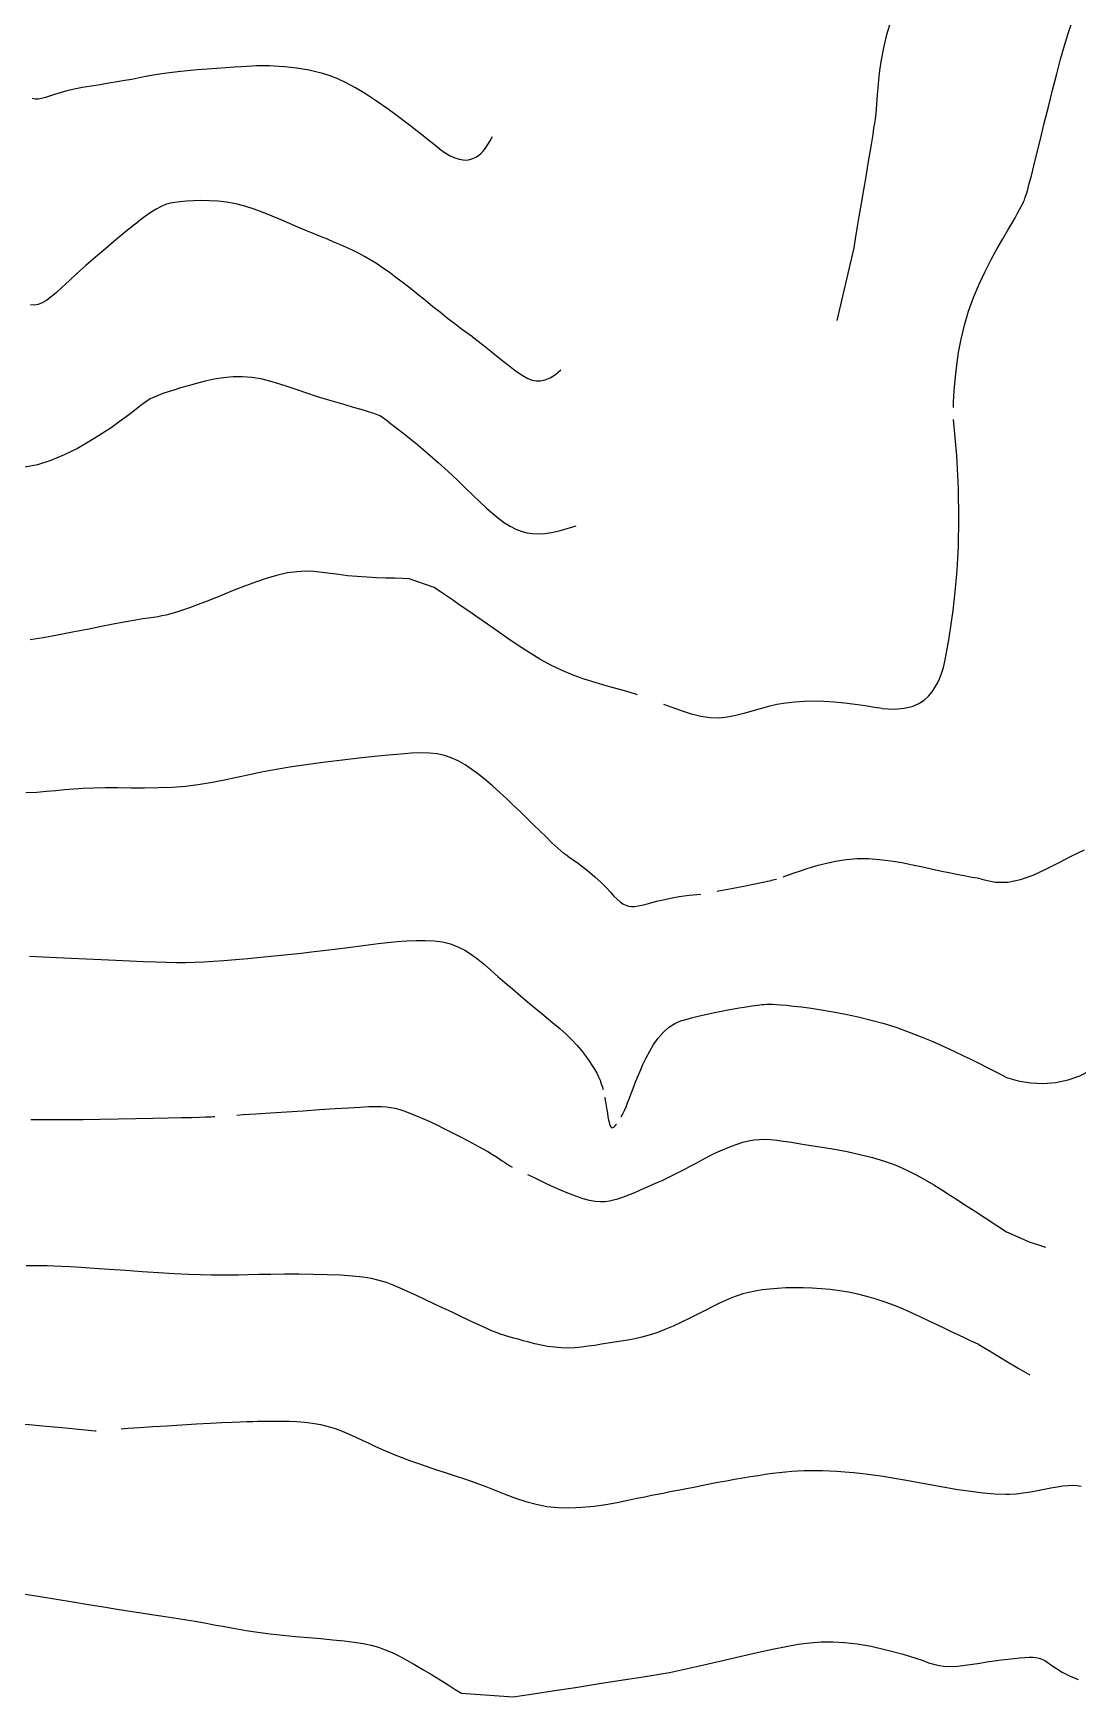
# Model space of a CAD drawing. Header units: millimetres. Extents: x 2235526 to 2245569, y 371981 to 382303.
# Drawn here: x 2243923.4 to 2244107, y 381019.3 to 381311.7 of the extents above; entities that cross this region are included whole.
import ezdxf

# ---------------------------------------------------------------- set-up
doc = ezdxf.new("R2010")
doc.units = ezdxf.units.MM
doc.linetypes.add('CONTI', pattern=[0])
for name, color, linetype, transparency in [('171', 10, 'CONTI', 0.7), ('173', 10, 'CONTI', 0.7), ('175', 10, 'CONTI', 0.7), ('177', 10, 'CONTI', 0.7), ('179', 10, 'CONTI', 0.7), ('181', 10, 'CONTI', 0.7), ('183', 10, 'CONTI', 0.7), ('185', 10, 'CONTI', 0.7), ('187', 10, 'CONTI', 0.7), ('189', 10, 'CONTI', 0.7)]:
    doc.layers.add(name, color=color, linetype=linetype, transparency=transparency)

msp = doc.modelspace()

# ---------------------------------------------------------------- linework, layer by layer
at = {"layer": '171', "elevation": 171}
msp.add_lwpolyline([(2243994.8, 381291.41), (2243993.4, 381292.53), (2243991.72, 381293.86), (2243989.83, 381295.32), (2243987.83, 381296.85), (2243985.77, 381298.37), (2243983.73, 381299.8), (2243981.8, 381301.08), (2243980.03, 381302.14), (2243978.41, 381303), (2243976.93, 381303.68), (2243975.56, 381304.22), (2243974.28, 381304.63), (2243973.07, 381304.95), (2243971.9, 381305.2), (2243970.77, 381305.4), (2243969.67, 381305.57), (2243968.61, 381305.7), (2243967.6, 381305.81), (2243966.64, 381305.88), (2243965.74, 381305.93), (2243964.91, 381305.96), (2243964.14, 381305.98), (2243963.41, 381305.98), (2243962.66, 381305.96), (2243961.86, 381305.93), (2243960.95, 381305.88), (2243959.91, 381305.81), (2243958.68, 381305.73), (2243957.24, 381305.63), (2243955.64, 381305.52), (2243953.94, 381305.4), (2243952.19, 381305.26), (2243950.46, 381305.11), (2243948.82, 381304.95), (2243947.33, 381304.78), (2243946.02, 381304.6), (2243944.87, 381304.42), (2243943.81, 381304.22), (2243942.8, 381304.02), (2243941.79, 381303.82), (2243940.71, 381303.6), (2243939.51, 381303.38), (2243938.16, 381303.16), (2243936.68, 381302.92), (2243935.14, 381302.67), (2243933.58, 381302.42), (2243932.04, 381302.15), (2243930.59, 381301.86), (2243929.27, 381301.57), (2243928.12, 381301.26), (2243927.12, 381300.95), (2243926.27, 381300.66), (2243925.52, 381300.42), (2243924.87, 381300.23), (2243924.28, 381300.13), (2243923.74, 381300.12), (2243923.22, 381300.22)], dxfattribs=at)
at = {"layer": '171'}
msp.add_lwpolyline([(2243994.8, 381291.41), (2243995.78, 381290.71), (2243996.68, 381290.18), (2243997.5, 381289.8), (2243998.24, 381289.56), (2243998.93, 381289.44), (2243999.55, 381289.43), (2244000.13, 381289.51), (2244000.66, 381289.68), (2244001.16, 381289.91), (2244001.63, 381290.2), (2244002.08, 381290.57), (2244002.5, 381291.01), (2244002.91, 381291.53), (2244003.31, 381292.13), (2244003.7, 381292.81), (2244004.09, 381293.57)], dxfattribs=at)
at = {"layer": '173', "elevation": 173}
msp.add_lwpolyline([(2244000.58, 381258.35), (2243999.84, 381258.87), (2243998.68, 381259.72), (2243997.48, 381260.63), (2243996.23, 381261.59), (2243994.95, 381262.6), (2243993.64, 381263.65), (2243992.32, 381264.71), (2243991, 381265.78), (2243989.69, 381266.83), (2243988.4, 381267.84), (2243987.15, 381268.8), (2243985.94, 381269.69), (2243984.8, 381270.5), (2243983.7, 381271.23), (2243982.63, 381271.89), (2243981.59, 381272.49), (2243980.56, 381273.05), (2243979.52, 381273.57), (2243978.46, 381274.06), (2243977.37, 381274.54), (2243976.25, 381275.01), (2243975.09, 381275.49), (2243973.88, 381275.98), (2243972.61, 381276.49), (2243971.29, 381277.03), (2243969.91, 381277.62), (2243968.46, 381278.25), (2243966.96, 381278.91), (2243965.41, 381279.57), (2243963.82, 381280.21), (2243962.21, 381280.79), (2243960.6, 381281.3), (2243958.98, 381281.71), (2243957.38, 381282.01), (2243955.81, 381282.19), (2243954.3, 381282.28), (2243952.86, 381282.3), (2243951.53, 381282.26), (2243950.3, 381282.18), (2243949.22, 381282.08), (2243948.28, 381281.97), (2243947.45, 381281.82), (2243946.66, 381281.59), (2243945.85, 381281.26), (2243944.97, 381280.78), (2243943.95, 381280.12), (2243942.74, 381279.25), (2243941.3, 381278.14), (2243939.67, 381276.84), (2243937.93, 381275.41), (2243936.13, 381273.9), (2243934.34, 381272.37), (2243932.63, 381270.87), (2243931.06, 381269.47), (2243929.69, 381268.21), (2243928.49, 381267.11), (2243927.45, 381266.16), (2243926.54, 381265.38), (2243925.72, 381264.76), (2243924.98, 381264.31), (2243924.28, 381264.03), (2243923.6, 381263.93), (2243922.92, 381263.98)], dxfattribs=at)
at = {"layer": '173'}
msp.add_lwpolyline([(2244000.58, 381258.35), (2244002.33, 381257.01), (2244003.83, 381255.83), (2244005.13, 381254.79), (2244006.24, 381253.89), (2244007.21, 381253.11), (2244008.07, 381252.44), (2244008.85, 381251.88), (2244009.6, 381251.41), (2244010.33, 381251.03), (2244011.06, 381250.75), (2244011.81, 381250.6), (2244012.58, 381250.6), (2244013.39, 381250.77), (2244014.25, 381251.15), (2244015.17, 381251.74), (2244016.15, 381252.58)], dxfattribs=at)
at = {"layer": '175', "elevation": 175}
for points in [[(2244064.72, 381261.25), (2244067.67, 381274), (2244067.93, 381275.58), (2244068.23, 381277.38), (2244068.58, 381279.49), (2244068.97, 381281.79), (2244069.38, 381284.18), (2244069.78, 381286.55), (2244070.16, 381288.8), (2244070.49, 381290.81), (2244070.77, 381292.51), (2244071, 381293.9), (2244071.17, 381295.02), (2244071.31, 381295.91), (2244071.41, 381296.6), (2244071.49, 381297.13), (2244071.54, 381297.54), (2244071.8, 381300.93), (2244071.88, 381302.09), (2244072.01, 381303.51), (2244072.2, 381305.17), (2244072.49, 381307.06), (2244072.9, 381309.17), (2244073.45, 381311.47), (2244074.17, 381313.96)], [(2243985.9, 381243.37), (2243985.61, 381243.59), (2243985.17, 381243.91), (2243984.75, 381244.19), (2243984.29, 381244.44), (2243983.75, 381244.68), (2243983.06, 381244.93), (2243982.17, 381245.22), (2243981.05, 381245.56), (2243979.71, 381245.94), (2243978.22, 381246.38), (2243976.6, 381246.85), (2243974.91, 381247.35), (2243973.18, 381247.88), (2243971.46, 381248.44), (2243969.79, 381249.01), (2243968.17, 381249.57), (2243966.57, 381250.1), (2243964.98, 381250.57), (2243963.4, 381250.96), (2243961.8, 381251.22), (2243960.18, 381251.35), (2243958.53, 381251.33), (2243956.86, 381251.17), (2243955.21, 381250.9), (2243953.6, 381250.55), (2243952.06, 381250.16), (2243950.62, 381249.75), (2243949.3, 381249.36), (2243948.13, 381249), (2243947.1, 381248.68), (2243946.18, 381248.37), (2243945.37, 381248.06), (2243944.63, 381247.75), (2243943.97, 381247.43), (2243943.35, 381247.07), (2243942.76, 381246.66), (2243942.15, 381246.19), (2243941.47, 381245.65), (2243940.67, 381245.01), (2243939.7, 381244.27), (2243938.52, 381243.4), (2243937.07, 381242.38), (2243935.32, 381241.22), (2243933.32, 381239.99), (2243931.14, 381238.75), (2243928.84, 381237.6), (2243926.5, 381236.62), (2243924.16, 381235.88), (2243921.91, 381235.47)]]:
    msp.add_lwpolyline(points, dxfattribs=at)
at = {"layer": '175'}
msp.add_lwpolyline([(2243985.9, 381243.37), (2243988.38, 381241.49), (2243990.65, 381239.67), (2243992.71, 381237.92), (2243994.59, 381236.26), (2243996.31, 381234.68), (2243997.88, 381233.19), (2243999.32, 381231.8), (2244000.66, 381230.51), (2244001.91, 381229.33), (2244003.07, 381228.25), (2244004.18, 381227.28), (2244005.23, 381226.43), (2244006.24, 381225.69), (2244007.22, 381225.07), (2244008.19, 381224.56), (2244009.16, 381224.17), (2244010.13, 381223.91), (2244011.14, 381223.76), (2244012.19, 381223.73), (2244013.31, 381223.8), (2244014.51, 381223.98), (2244015.82, 381224.26), (2244017.24, 381224.64), (2244018.8, 381225.11)], dxfattribs=at)
at = {"layer": '177', "elevation": 177}
for points in [[(2244085.14, 381245.93), (2244085.16, 381246.82), (2244085.21, 381247.97), (2244085.31, 381249.51), (2244085.48, 381251.33), (2244085.72, 381253.38), (2244086.05, 381255.61), (2244086.5, 381257.97), (2244087.07, 381260.4), (2244087.79, 381262.84), (2244088.67, 381265.25), (2244089.65, 381267.6), (2244090.71, 381269.84), (2244091.79, 381271.94), (2244092.84, 381273.87), (2244093.82, 381275.6), (2244094.69, 381277.08), (2244095.4, 381278.3), (2244095.97, 381279.29), (2244096.42, 381280.09), (2244096.77, 381280.72), (2244097.04, 381281.23), (2244097.26, 381281.67), (2244097.44, 381282.05), (2244097.6, 381282.44), (2244097.77, 381282.89), (2244097.97, 381283.47), (2244098.19, 381284.24), (2244098.47, 381285.28), (2244098.83, 381286.64), (2244099.27, 381288.39), (2244099.8, 381290.58), (2244100.42, 381293.12), (2244101.1, 381295.89), (2244101.82, 381298.8), (2244102.55, 381301.72), (2244103.28, 381304.55), (2244103.98, 381307.18), (2244104.64, 381309.53), (2244105.28, 381311.65), (2244105.93, 381313.62)], [(2244029.58, 381195.44), (2244027.97, 381195.95), (2244026.04, 381196.49), (2244024.11, 381197.03), (2244022.17, 381197.58), (2244020.23, 381198.19), (2244018.29, 381198.88), (2244016.34, 381199.68), (2244014.39, 381200.63), (2244012.46, 381201.7), (2244010.54, 381202.86), (2244008.65, 381204.08), (2244006.8, 381205.34), (2244004.99, 381206.6), (2244003.24, 381207.83), (2244001.56, 381209.01), (2243999.95, 381210.12), (2243998.46, 381211.16), (2243997.08, 381212.1), (2243995.85, 381212.94), (2243994.78, 381213.68), (2243993.89, 381214.28), (2243989.45, 381215.83), (2243988.29, 381215.87), (2243986.91, 381215.91), (2243985.37, 381215.95), (2243983.72, 381216.02), (2243982.01, 381216.1), (2243980.3, 381216.21), (2243978.65, 381216.37), (2243977.1, 381216.56), (2243975.61, 381216.76), (2243974.17, 381216.95), (2243972.73, 381217.08), (2243971.26, 381217.14), (2243969.73, 381217.07), (2243968.11, 381216.86), (2243966.36, 381216.48), (2243964.53, 381215.95), (2243962.63, 381215.32), (2243960.72, 381214.61), (2243958.84, 381213.88), (2243957.01, 381213.14), (2243955.28, 381212.44), (2243953.67, 381211.8), (2243952.2, 381211.24), (2243950.86, 381210.75), (2243949.65, 381210.33), (2243948.55, 381209.97), (2243947.58, 381209.68), (2243946.73, 381209.46), (2243945.98, 381209.29), (2243945.27, 381209.16), (2243944.52, 381209.05), (2243943.67, 381208.93), (2243942.63, 381208.78), (2243941.34, 381208.57), (2243939.71, 381208.28), (2243937.71, 381207.89), (2243935.4, 381207.43), (2243932.88, 381206.93), (2243930.27, 381206.42), (2243927.66, 381205.92), (2243925.14, 381205.46), (2243922.84, 381205.09)], [(2244072.61, 381193.01), (2244071.34, 381193.23), (2244069.64, 381193.5), (2244067.84, 381193.75), (2244066, 381193.97), (2244064.16, 381194.15), (2244062.36, 381194.25), (2244060.61, 381194.29), (2244058.91, 381194.25), (2244057.26, 381194.15), (2244055.66, 381193.97), (2244054.1, 381193.72), (2244052.6, 381193.39), (2244051.14, 381192.99), (2244049.71, 381192.56), (2244048.29, 381192.14), (2244046.87, 381191.77), (2244045.43, 381191.49), (2244043.94, 381191.35), (2244042.39, 381191.39), (2244040.76, 381191.64), (2244039.07, 381192.06), (2244037.31, 381192.62), (2244035.5, 381193.27), (2244034.25, 381193.74)]]:
    msp.add_lwpolyline(points, dxfattribs=at)
at = {"layer": '177'}
msp.add_lwpolyline([(2244072.61, 381193.01), (2244074.7, 381192.92), (2244076.45, 381193.06), (2244077.89, 381193.39), (2244079.06, 381193.88), (2244080.01, 381194.49), (2244080.76, 381195.19), (2244081.38, 381195.94), (2244081.88, 381196.7), (2244082.32, 381197.47), (2244082.71, 381198.27), (2244083.05, 381199.19), (2244083.38, 381200.26), (2244083.69, 381201.56), (2244084, 381203.15), (2244084.32, 381205.09), (2244084.67, 381207.44), (2244085.06, 381210.24), (2244085.44, 381213.53), (2244085.77, 381217.3), (2244086.01, 381221.57), (2244086.11, 381226.35), (2244086.03, 381231.65), (2244085.73, 381237.47), (2244085.15, 381243.83)], dxfattribs=at)
at = {"layer": '179', "elevation": 179}
for points in [[(2244017.34, 381167.05), (2244016.66, 381167.57), (2244015.6, 381168.48), (2244014.57, 381169.44), (2244013.53, 381170.45), (2244012.45, 381171.51), (2244011.34, 381172.6), (2244010.19, 381173.72), (2244009.02, 381174.86), (2244007.83, 381176), (2244006.62, 381177.15), (2244005.4, 381178.27), (2244004.18, 381179.37), (2244002.95, 381180.43), (2244001.73, 381181.42), (2244000.51, 381182.33), (2243999.29, 381183.14), (2243998.07, 381183.83), (2243996.86, 381184.38), (2243995.65, 381184.78), (2243994.39, 381185.04), (2243993.05, 381185.18), (2243991.57, 381185.21), (2243989.9, 381185.15), (2243988.01, 381185.01), (2243985.83, 381184.81), (2243983.35, 381184.57), (2243980.63, 381184.28), (2243977.74, 381183.96), (2243974.76, 381183.6), (2243971.77, 381183.2), (2243968.85, 381182.77), (2243966.08, 381182.31), (2243963.52, 381181.83), (2243961.13, 381181.33), (2243958.88, 381180.84), (2243956.7, 381180.37), (2243954.56, 381179.95), (2243952.39, 381179.6), (2243950.15, 381179.33), (2243947.81, 381179.16), (2243945.4, 381179.07), (2243942.96, 381179.04), (2243940.55, 381179.04), (2243938.22, 381179.06), (2243936.02, 381179.06), (2243933.99, 381179.04), (2243932.16, 381178.96), (2243930.5, 381178.85), (2243928.91, 381178.71), (2243927.35, 381178.56), (2243925.74, 381178.42), (2243924, 381178.29), (2243922.08, 381178.2)], [(2244090.09, 381163.04), (2244089.33, 381163.18), (2244088.39, 381163.35), (2244087.29, 381163.56), (2244086.03, 381163.8), (2244084.63, 381164.08), (2244083.11, 381164.39), (2244081.48, 381164.75), (2244079.74, 381165.13), (2244077.93, 381165.52), (2244076.04, 381165.89), (2244074.11, 381166.22), (2244072.15, 381166.46), (2244070.18, 381166.59), (2244068.21, 381166.58), (2244066.27, 381166.42), (2244064.38, 381166.13), (2244062.58, 381165.74), (2244060.9, 381165.3), (2244059.37, 381164.84), (2244058.04, 381164.39), (2244056.92, 381164), (2244055.17, 381163.39)], [(2244054.02, 381163), (2244053.39, 381162.83), (2244053.15, 381162.77), (2244052.84, 381162.69), (2244052.44, 381162.6), (2244051.94, 381162.49), (2244051.32, 381162.36), (2244050.56, 381162.2), (2244049.64, 381162.02), (2244048.56, 381161.81), (2244047.36, 381161.58), (2244046.1, 381161.34), (2244044.83, 381161.1), (2244043.6, 381160.88)]]:
    msp.add_lwpolyline(points, dxfattribs=at)
at = {"layer": '179'}
for points in [[(2244017.34, 381167.05), (2244019.22, 381165.76), (2244020.8, 381164.55), (2244022.11, 381163.45), (2244023.2, 381162.44), (2244024.1, 381161.54), (2244024.84, 381160.75), (2244025.47, 381160.06), (2244026.03, 381159.49), (2244026.55, 381159.04), (2244027.04, 381158.7), (2244027.53, 381158.45), (2244028.02, 381158.3), (2244028.54, 381158.24), (2244029.09, 381158.25), (2244029.69, 381158.33), (2244030.36, 381158.47), (2244031.11, 381158.66), (2244031.97, 381158.89), (2244032.96, 381159.15), (2244034.1, 381159.42), (2244035.42, 381159.7), (2244036.95, 381159.96), (2244038.7, 381160.2), (2244040.71, 381160.41)], [(2244090.09, 381163.04), (2244092.44, 381162.5), (2244094.72, 381162.51), (2244096.95, 381162.96), (2244099.16, 381163.75), (2244101.37, 381164.78), (2244103.59, 381165.93), (2244105.85, 381167.09), (2244108.17, 381168.16)]]:
    msp.add_lwpolyline(points, dxfattribs=at)
at = {"layer": '181', "elevation": 181}
for points in [[(2243922.72, 381149.51), (2243925.05, 381149.41), (2243927.5, 381149.29), (2243930.05, 381149.16), (2243932.67, 381149.03), (2243935.3, 381148.9), (2243937.89, 381148.77), (2243940.39, 381148.66), (2243942.75, 381148.56), (2243944.91, 381148.48), (2243946.84, 381148.42), (2243948.58, 381148.4), (2243950.21, 381148.41), (2243951.79, 381148.44), (2243953.39, 381148.51), (2243955.07, 381148.61), (2243956.9, 381148.74), (2243958.93, 381148.91), (2243961.12, 381149.1), (2243963.42, 381149.32), (2243965.79, 381149.55), (2243968.16, 381149.8), (2243970.5, 381150.05), (2243972.74, 381150.31), (2243974.85, 381150.56), (2243976.84, 381150.81), (2243978.73, 381151.04), (2243980.53, 381151.27), (2243982.28, 381151.49), (2243983.99, 381151.7), (2243985.68, 381151.89), (2243987.36, 381152.06), (2243989.04, 381152.2), (2243990.69, 381152.28), (2243992.3, 381152.28), (2243993.85, 381152.19), (2243995.33, 381151.99), (2243996.72, 381151.65), (2243998.02, 381151.16), (2243999.24, 381150.54), (2244000.41, 381149.8), (2244001.55, 381148.95), (2244002.69, 381148.01), (2244003.85, 381147.01), (2244005.05, 381145.95), (2244006.31, 381144.85), (2244007.62, 381143.73), (2244008.95, 381142.61), (2244010.27, 381141.5), (2244011.56, 381140.43), (2244012.8, 381139.4), (2244013.96, 381138.44), (2244014.74, 381137.8)], [(2244037.34, 381138.19), (2244037.66, 381138.28), (2244039.07, 381138.65), (2244040.48, 381139), (2244041.84, 381139.31), (2244043.14, 381139.6), (2244044.36, 381139.84), (2244045.5, 381140.06), (2244046.55, 381140.25), (2244047.5, 381140.41), (2244048.35, 381140.54), (2244049.08, 381140.66), (2244049.69, 381140.76), (2244050.22, 381140.84), (2244050.67, 381140.9), (2244051.08, 381140.96), (2244051.47, 381140.99), (2244051.86, 381141.02), (2244052.29, 381141.04), (2244052.77, 381141.05), (2244053.35, 381141.04), (2244054.03, 381141.01), (2244054.85, 381140.96), (2244055.85, 381140.87), (2244057.03, 381140.74), (2244058.44, 381140.57), (2244060.1, 381140.34), (2244061.95, 381140.06), (2244063.98, 381139.72), (2244066.14, 381139.31), (2244068.37, 381138.84), (2244070.65, 381138.28), (2244072.93, 381137.65), (2244075.17, 381136.94), (2244077.36, 381136.16), (2244079.47, 381135.34), (2244081.5, 381134.49), (2244083.42, 381133.64), (2244085.23, 381132.81), (2244086.9, 381132.01), (2244088.43, 381131.27), (2244089.81, 381130.58), (2244091.05, 381129.96), (2244092.13, 381129.41), (2244093.06, 381128.93), (2244093.83, 381128.52), (2244094.45, 381128.19)]]:
    msp.add_lwpolyline(points, dxfattribs=at)
at = {"layer": '181'}
for points in [[(2244014.74, 381137.8), (2244015.95, 381136.79), (2244017.06, 381135.79), (2244018.06, 381134.8), (2244018.95, 381133.84), (2244019.75, 381132.9), (2244020.46, 381132), (2244021.07, 381131.15), (2244021.6, 381130.36), (2244022.06, 381129.62), (2244022.44, 381128.94), (2244022.76, 381128.29), (2244023.02, 381127.68), (2244023.24, 381127.07), (2244023.43, 381126.47), (2244023.54, 381126.04)], [(2244026.74, 381121.27), (2244026.75, 381121.29), (2244027.02, 381121.81), (2244027.3, 381122.39), (2244027.58, 381123.03), (2244027.87, 381123.74), (2244028.17, 381124.52), (2244028.48, 381125.36), (2244028.82, 381126.26), (2244029.19, 381127.22), (2244029.6, 381128.24), (2244030.05, 381129.31), (2244030.55, 381130.44), (2244031.11, 381131.61), (2244031.74, 381132.8), (2244032.44, 381133.96), (2244033.22, 381135.07), (2244034.09, 381136.08), (2244035.07, 381136.97), (2244036.15, 381137.68), (2244037.34, 381138.19)], [(2244094.45, 381128.19), (2244096.52, 381127.57), (2244098.68, 381127.22), (2244100.9, 381127.13), (2244103.12, 381127.3), (2244105.29, 381127.74), (2244107.35, 381128.46), (2244109.27, 381129.45), (2244110.99, 381130.71)], [(2244023.82, 381124.73), (2244023.86, 381124.56), (2244023.98, 381123.88), (2244024.09, 381123.19), (2244024.2, 381122.52), (2244024.31, 381121.88), (2244024.41, 381121.29), (2244024.51, 381120.76), (2244024.6, 381120.3), (2244024.7, 381119.94), (2244024.8, 381119.67), (2244024.91, 381119.48), (2244025.02, 381119.37), (2244025.15, 381119.34), (2244025.29, 381119.37), (2244025.44, 381119.47), (2244025.61, 381119.63), (2244025.81, 381119.85), (2244025.9, 381119.96)]]:
    msp.add_lwpolyline(points, dxfattribs=at)
at = {"layer": '183', "elevation": 183}
for points in [[(2243959.2, 381121.58), (2243960.29, 381121.65), (2243962.49, 381121.8), (2243965.07, 381121.96), (2243967.9, 381122.15), (2243970.84, 381122.34), (2243973.73, 381122.53), (2243976.44, 381122.71), (2243978.83, 381122.86), (2243980.78, 381122.98), (2243982.35, 381123.06), (2243983.6, 381123.1), (2243984.61, 381123.1), (2243985.47, 381123.04), (2243986.24, 381122.93), (2243987.01, 381122.76), (2243987.84, 381122.53), (2243988.73, 381122.23), (2243989.71, 381121.87), (2243990.75, 381121.45), (2243991.88, 381120.97), (2243993.07, 381120.43), (2243994.35, 381119.83), (2243995.69, 381119.17), (2243997.08, 381118.47), (2243998.47, 381117.76), (2243999.82, 381117.05), (2244001.1, 381116.36), (2244002.27, 381115.72), (2244003.29, 381115.14), (2244004.14, 381114.64), (2244004.82, 381114.21), (2244005.38, 381113.85), (2244005.83, 381113.54), (2244006.2, 381113.28), (2244006.52, 381113.06), (2244006.83, 381112.86), (2244007.18, 381112.65), (2244007.57, 381112.44)], [(2243922.95, 381120.78), (2243924.86, 381120.77), (2243926.98, 381120.77), (2243929.39, 381120.79), (2243932.15, 381120.82), (2243935.16, 381120.86), (2243938.29, 381120.91), (2243941.41, 381120.96), (2243944.39, 381121.02), (2243947.1, 381121.07), (2243949.42, 381121.12), (2243951.24, 381121.17), (2243952.6, 381121.2), (2243953.58, 381121.24), (2243954.25, 381121.27), (2243954.68, 381121.29), (2243954.95, 381121.31), (2243955.13, 381121.32), (2243955.28, 381121.33)], [(2244010.27, 381111.14), (2244010.47, 381111.05), (2244010.67, 381110.95), (2244011.79, 381110.41), (2244013.07, 381109.8), (2244014.45, 381109.15), (2244015.88, 381108.5), (2244017.31, 381107.89), (2244018.7, 381107.35), (2244019.98, 381106.92), (2244021.13, 381106.61), (2244022.15, 381106.44), (2244023.07, 381106.37), (2244023.9, 381106.39), (2244024.67, 381106.49), (2244025.41, 381106.66), (2244026.14, 381106.86), (2244026.86, 381107.11), (2244027.6, 381107.37), (2244028.35, 381107.66), (2244029.11, 381107.98), (2244029.88, 381108.3), (2244030.66, 381108.65), (2244031.45, 381109), (2244032.26, 381109.36), (2244033.08, 381109.72), (2244033.91, 381110.1), (2244034.74, 381110.48), (2244035.57, 381110.87), (2244036.41, 381111.28), (2244037.23, 381111.7), (2244038.06, 381112.13), (2244038.88, 381112.57), (2244039.7, 381113.02), (2244040.54, 381113.48), (2244041.4, 381113.94), (2244042.28, 381114.39), (2244043.2, 381114.85), (2244044.15, 381115.29), (2244045.13, 381115.72), (2244046.12, 381116.12), (2244047.13, 381116.48), (2244048.13, 381116.79), (2244049.12, 381117.04), (2244050.09, 381117.21), (2244051.03, 381117.3), (2244051.99, 381117.32), (2244052.98, 381117.27), (2244054.07, 381117.15), (2244055.28, 381116.99), (2244056.66, 381116.78), (2244058.25, 381116.53), (2244060.06, 381116.25), (2244062.07, 381115.94), (2244064.21, 381115.57), (2244066.43, 381115.16), (2244068.68, 381114.67), (2244070.89, 381114.11), (2244073.01, 381113.47), (2244074.99, 381112.74), (2244076.85, 381111.94), (2244078.57, 381111.09), (2244080.18, 381110.21), (2244081.69, 381109.32), (2244083.09, 381108.43), (2244084.42, 381107.58), (2244085.66, 381106.78), (2244086.81, 381106.03), (2244087.87, 381105.35), (2244088.82, 381104.73), (2244094.46, 381101.04), (2244098.43, 381099.27), (2244101.33, 381098.35)]]:
    msp.add_lwpolyline(points, dxfattribs=at)
at = {"layer": '185', "elevation": 185}
msp.add_lwpolyline([(2244089.61, 381081.22), (2244088.94, 381081.53), (2244088.13, 381081.92), (2244087.17, 381082.37), (2244086.1, 381082.88), (2244084.91, 381083.44), (2244083.64, 381084.05), (2244082.28, 381084.69), (2244080.87, 381085.37), (2244079.4, 381086.06), (2244077.89, 381086.76), (2244076.34, 381087.44), (2244074.76, 381088.09), (2244073.16, 381088.7), (2244071.55, 381089.24), (2244069.93, 381089.71), (2244068.31, 381090.1), (2244066.7, 381090.43), (2244065.08, 381090.69), (2244063.48, 381090.89), (2244061.88, 381091.04), (2244060.29, 381091.14), (2244058.72, 381091.2), (2244057.18, 381091.21), (2244055.67, 381091.18), (2244054.22, 381091.11), (2244052.83, 381091), (2244051.52, 381090.84), (2244050.3, 381090.65), (2244049.18, 381090.41), (2244048.13, 381090.14), (2244047.12, 381089.81), (2244046.12, 381089.43), (2244045.09, 381088.99), (2244044.02, 381088.49), (2244042.86, 381087.91), (2244041.59, 381087.27), (2244040.23, 381086.58), (2244038.81, 381085.87), (2244037.35, 381085.16), (2244035.88, 381084.48), (2244034.42, 381083.86), (2244033.01, 381083.31), (2244031.66, 381082.87), (2244030.37, 381082.51), (2244029.12, 381082.23), (2244027.92, 381082), (2244026.74, 381081.81), (2244025.58, 381081.64), (2244024.42, 381081.46), (2244023.26, 381081.28), (2244022.1, 381081.1), (2244020.93, 381080.93), (2244019.76, 381080.78), (2244018.58, 381080.68), (2244017.39, 381080.63), (2244016.2, 381080.66), (2244015, 381080.76), (2244013.81, 381080.92), (2244012.65, 381081.14), (2244011.54, 381081.39), (2244010.49, 381081.65), (2244009.52, 381081.92), (2244008.65, 381082.16), (2244007.89, 381082.37), (2244007.23, 381082.56), (2244006.65, 381082.73), (2244006.13, 381082.88), (2244005.66, 381083.03), (2244005.21, 381083.18), (2244004.77, 381083.34), (2244004.31, 381083.52), (2244003.82, 381083.73), (2244003.26, 381083.98), (2244002.6, 381084.28), (2244001.82, 381084.65), (2244000.89, 381085.08), (2243999.77, 381085.61), (2243998.46, 381086.23), (2243997, 381086.92), (2243995.43, 381087.66), (2243993.81, 381088.41), (2243992.2, 381089.17), (2243990.64, 381089.89), (2243989.18, 381090.57), (2243987.87, 381091.16), (2243986.66, 381091.68), (2243985.46, 381092.13), (2243984.22, 381092.5), (2243982.86, 381092.82), (2243981.31, 381093.07), (2243979.51, 381093.27), (2243977.41, 381093.41), (2243975.07, 381093.51), (2243972.59, 381093.56), (2243970.05, 381093.59), (2243967.55, 381093.59), (2243965.18, 381093.57), (2243963.02, 381093.53), (2243961.13, 381093.49), (2243959.45, 381093.46), (2243957.87, 381093.43), (2243956.31, 381093.42), (2243954.65, 381093.43), (2243952.81, 381093.48), (2243950.67, 381093.56), (2243948.18, 381093.69), (2243945.43, 381093.85), (2243942.52, 381094.04), (2243939.58, 381094.23), (2243936.74, 381094.43), (2243934.1, 381094.6), (2243931.79, 381094.76), (2243929.89, 381094.87), (2243928.34, 381094.96), (2243927.03, 381095.01), (2243925.86, 381095.05), (2243924.72, 381095.07), (2243923.52, 381095.08), (2243922.15, 381095.08)], dxfattribs=at)
at = {"layer": '185'}
msp.add_lwpolyline([(2244089.61, 381081.22), (2244092.05, 381079.76), (2244094.34, 381078.39), (2244096.51, 381077.11), (2244098.55, 381075.91)], dxfattribs=at)
at = {"layer": '187', "elevation": 187}
for points in [[(2243903.8, 381068.7), (2243904.8, 381068.62), (2243905.91, 381068.53), (2243908.78, 381068.29), (2243912.05, 381068.03), (2243915.57, 381067.74), (2243919.14, 381067.45), (2243922.59, 381067.17), (2243925.74, 381066.91), (2243928.41, 381066.68), (2243934.25, 381066.1), (2243934.43, 381066.09)], [(2243938.87, 381066.44), (2243939.44, 381066.48), (2243940.06, 381066.52), (2243942.06, 381066.66), (2243944.39, 381066.81), (2243946.91, 381066.97), (2243949.52, 381067.13), (2243952.08, 381067.28), (2243954.48, 381067.42), (2243956.6, 381067.53), (2243958.35, 381067.62), (2243959.78, 381067.68), (2243960.95, 381067.72), (2243961.96, 381067.74), (2243962.88, 381067.76), (2243963.78, 381067.77), (2243964.75, 381067.77), (2243965.85, 381067.78), (2243967.06, 381067.78), (2243968.36, 381067.76), (2243969.72, 381067.7), (2243971.11, 381067.59), (2243972.5, 381067.43), (2243973.87, 381067.19), (2243975.2, 381066.86), (2243976.47, 381066.46), (2243977.71, 381066.01), (2243978.91, 381065.51), (2243980.08, 381064.98), (2243981.22, 381064.45), (2243982.35, 381063.91), (2243983.46, 381063.39), (2243984.59, 381062.88), (2243985.73, 381062.38), (2243986.92, 381061.88), (2243988.17, 381061.38), (2243989.5, 381060.88), (2243990.92, 381060.37), (2243992.46, 381059.84), (2243994.1, 381059.3), (2243995.81, 381058.74), (2243997.57, 381058.16), (2243999.36, 381057.56), (2244001.16, 381056.93), (2244002.94, 381056.27), (2244004.7, 381055.59), (2244006.44, 381054.9), (2244008.18, 381054.25), (2244009.95, 381053.66), (2244011.77, 381053.16), (2244013.65, 381052.79), (2244015.63, 381052.57), (2244017.7, 381052.52), (2244019.83, 381052.63), (2244021.97, 381052.85), (2244024.06, 381053.15), (2244026.05, 381053.5), (2244027.88, 381053.87), (2244029.51, 381054.21), (2244030.9, 381054.5), (2244032.09, 381054.74), (2244033.14, 381054.95), (2244034.1, 381055.14), (2244035.03, 381055.33), (2244035.99, 381055.52), (2244037.03, 381055.72), (2244038.2, 381055.95), (2244039.48, 381056.2), (2244040.85, 381056.47), (2244042.28, 381056.75), (2244043.74, 381057.03), (2244045.22, 381057.3), (2244046.68, 381057.57), (2244048.1, 381057.82), (2244049.47, 381058.05), (2244050.8, 381058.25), (2244052.08, 381058.44), (2244053.31, 381058.61), (2244054.49, 381058.75), (2244055.62, 381058.87), (2244056.71, 381058.97), (2244057.77, 381059.04), (2244058.81, 381059.09), (2244059.87, 381059.11), (2244060.96, 381059.11), (2244062.11, 381059.09), (2244063.33, 381059.04), (2244064.64, 381058.97), (2244066.05, 381058.87), (2244067.57, 381058.73), (2244069.2, 381058.56), (2244070.94, 381058.34), (2244072.8, 381058.08), (2244074.78, 381057.77), (2244076.89, 381057.4), (2244079.09, 381057), (2244081.35, 381056.58), (2244083.64, 381056.17), (2244085.92, 381055.79), (2244088.17, 381055.46), (2244090.34, 381055.2), (2244092.41, 381055.03), (2244094.36, 381054.93), (2244094.99, 381054.92)]]:
    msp.add_lwpolyline(points, dxfattribs=at)
at = {"layer": '187'}
msp.add_lwpolyline([(2244094.99, 381054.92), (2244096.19, 381055.01), (2244097.41, 381055.16), (2244098.66, 381055.36), (2244099.89, 381055.59), (2244101.11, 381055.83), (2244102.27, 381056.05), (2244103.37, 381056.25), (2244104.39, 381056.4), (2244105.31, 381056.48), (2244106.13, 381056.5), (2244106.89, 381056.46), (2244107.59, 381056.36)], dxfattribs=at)
at = {"layer": '189', "elevation": 189}
for points in [[(2243921.61, 381037.41), (2243924.58, 381036.94), (2243927.5, 381036.46), (2243930.36, 381036), (2243933.1, 381035.55), (2243935.71, 381035.12), (2243938.14, 381034.73), (2243940.36, 381034.38), (2243942.35, 381034.07), (2243944.15, 381033.81), (2243945.79, 381033.57), (2243947.34, 381033.34), (2243948.84, 381033.11), (2243950.33, 381032.87), (2243951.86, 381032.61), (2243953.48, 381032.31), (2243955.19, 381031.99), (2243956.98, 381031.66), (2243958.87, 381031.32), (2243960.84, 381030.99), (2243962.89, 381030.68), (2243965.03, 381030.39), (2243967.25, 381030.15), (2243969.5, 381029.93), (2243971.75, 381029.74), (2243973.95, 381029.55), (2243976.06, 381029.36), (2243978.03, 381029.16), (2243979.81, 381028.94), (2243981.38, 381028.68), (2243982.78, 381028.38), (2243984.06, 381028.03), (2243985.27, 381027.6), (2243986.45, 381027.1), (2243987.67, 381026.51), (2243988.96, 381025.81), (2243990.38, 381025.01), (2243991.88, 381024.14), (2243993.4, 381023.22), (2243994.89, 381022.31), (2243996.3, 381021.44), (2243997.58, 381020.64), (2243998.67, 381019.97), (2244007.77, 381019.34), (2244010.93, 381019.8), (2244014.64, 381020.36), (2244018.71, 381020.98), (2244022.93, 381021.64), (2244027.1, 381022.29), (2244031, 381022.92), (2244034.44, 381023.47), (2244035.25, 381023.6)], [(2244079.66, 381025.79), (2244080.76, 381025.32), (2244082.07, 381024.94), (2244083.36, 381024.73), (2244084.64, 381024.67), (2244085.92, 381024.73), (2244087.19, 381024.86), (2244088.47, 381025.05), (2244089.75, 381025.26), (2244091.03, 381025.46), (2244092.3, 381025.64), (2244093.53, 381025.81), (2244094.7, 381025.95), (2244095.8, 381026.08), (2244096.8, 381026.18), (2244097.68, 381026.25), (2244098.42, 381026.29), (2244099.06, 381026.3), (2244099.63, 381026.25), (2244100.15, 381026.14), (2244100.66, 381025.95), (2244101.19, 381025.68), (2244101.78, 381025.31), (2244102.45, 381024.84), (2244103.27, 381024.29), (2244104.27, 381023.68), (2244105.51, 381023.04), (2244107.04, 381022.39)]]:
    msp.add_lwpolyline(points, dxfattribs=at)
at = {"layer": '189'}
msp.add_lwpolyline([(2244035.25, 381023.6), (2244039.99, 381024.65), (2244044.08, 381025.58), (2244047.61, 381026.4), (2244050.66, 381027.1), (2244053.33, 381027.7), (2244055.71, 381028.18), (2244057.87, 381028.55), (2244059.91, 381028.82), (2244061.9, 381028.97), (2244063.92, 381029), (2244066.01, 381028.9), (2244068.24, 381028.64), (2244070.66, 381028.22), (2244073.33, 381027.61), (2244076.32, 381026.81), (2244079.66, 381025.79)], dxfattribs=at)

doc.saveas('drawing.dxf')
